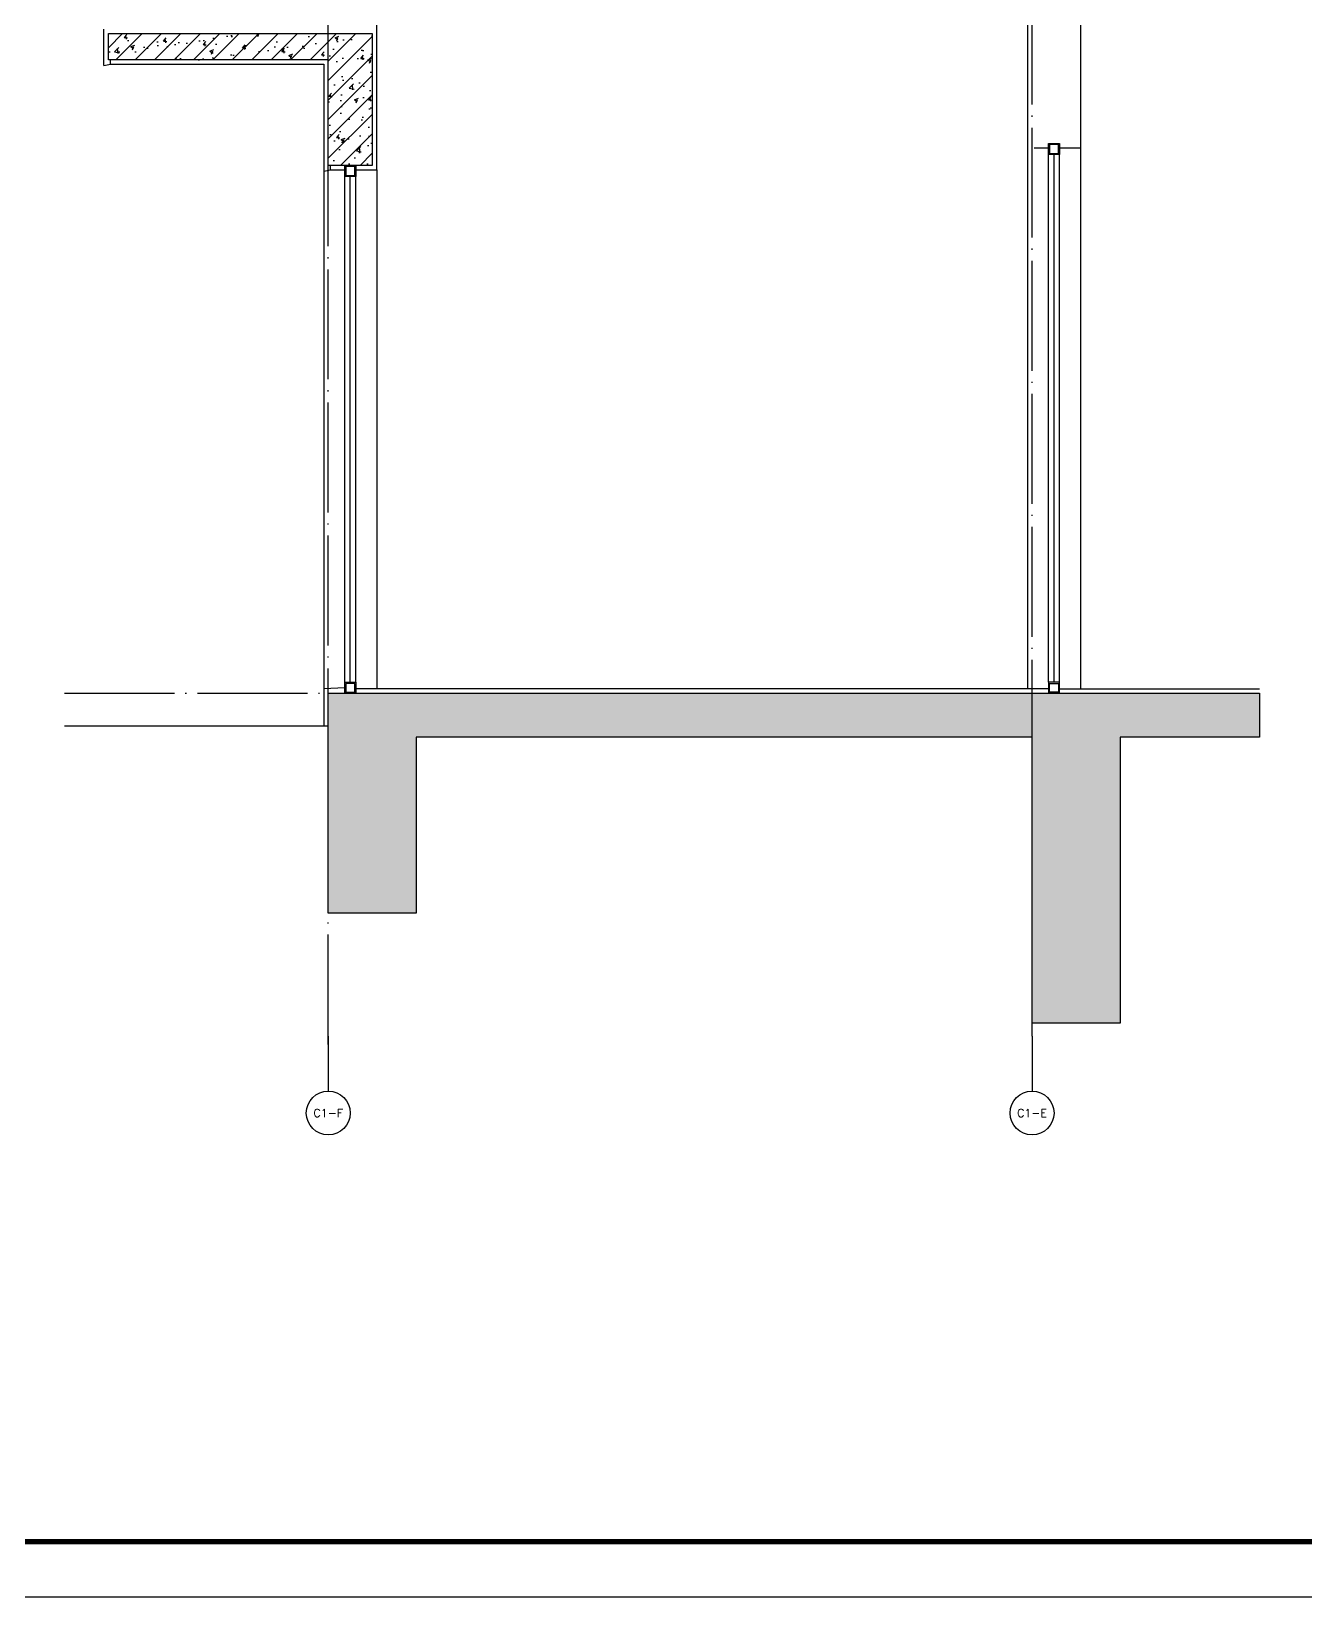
# Model space of a CAD drawing. Extents: x 6843040 to 15500510, y -6507076 to -4940511.
# Drawn here: x 7674622 to 7680417, y -6183597 to -6176480 of the extents above; entities that cross this region are included whole.
import ezdxf
from ezdxf.enums import TextEntityAlignment as Align

# ---------------------------------------------------------------- set-up
doc = ezdxf.new("R2010")
doc.units = 0
doc.header["$LTSCALE"] = 1000
doc.header["$MEASUREMENT"] = 0
doc.linetypes.add('DOTE', pattern=[2.42, 2, -0.2, 0.02, -0.2])
for name, color, linetype in [('AXIS', 3, 'Continuous'), ('AXIS_TEXT', 7, 'Continuous'), ('DOTE', 8, 'DOTE'), ('E_LINE_1', 1, 'Continuous'), ('PUB_HATCH', 8, 'Continuous'), ('PUB_TITLE', 4, 'Continuous'), ('WINDOW', 4, 'Continuous'), ('批荡层', 213, 'Continuous')]:
    doc.layers.add(name, color=color, linetype=linetype)
doc.styles.add('_TCH_AXIS', font='COMPLEX', dxfattribs={"bigfont": 'GBCBIG'})
doc.styles.add('COMPLEX', font='COMPLEX')

# ---------------------------------------------------------------- blocks, each defined once
blk = doc.blocks.new('_AXISO')
blk.add_circle((0, 0), 0.5)
at = {"layer": 'AXIS_TEXT', "style": 'COMPLEX', "width": 1.041667}
blk.add_attdef('A', text='', height=0.56, dxfattribs=at).set_placement((-0.25, -0.28), (0.25, -0.28), align=Align.FIT)

msp = doc.modelspace()

# ---------------------------------------------------------------- hatches: boundary and pattern name
at = {"layer": 'PUB_HATCH'}
h = msp.add_hatch(dxfattribs=at)
h.set_pattern_fill('钢筋混凝土', color=256, scale=25, style=0)
h.set_pattern_definition([(45, (59339.255, -290072.5), (-44.19417382, 44.19417382), []), (50, (59339.26, -290072.5), (179.3150457, -15.6880337), [18.75, -206.25]), (355, (59339.26, -290072.5), (-34.6878334, 188.0480334), [15, -165]), (100.4514, (59354.2, -290073.8), (144.6273454, 172.3598855), [15.9350475, -175.285528]), (46.1842, (59339.26, -290022.5), (266.810262, -41.3797536), [28.125, -309.375]), (96.6356, (59361.5, -290025.95), (233.6656764, 243.529468), [23.902572, -262.92825]), (351.1842, (59339.26, -290022.5), (233.665486, 243.52965), [22.5, -247.5]), (21, (59364.26, -290035), (149.226763, -100.6547227), [18.75, -206.25]), (326, (59364.26, -290035), (60.828833, 181.2875113), [15, -165]), (71.4514, (59376.69, -290043.38), (210.055657, 80.6326242), [15.9350475, -175.285528]), (37.5, (59339.255, -290072.5), (3.03996383, 83.22346346), [0, -163, 0, -167.5, 0, -165.625]), (7.5, (59339.255, -290072.5), (65.7673844, 98.602928), [0, -95.5, 0, -159.25, 0, -63.125]), (327.5, (59283.505, -290072.5), (133.45560904, -5.63871793), [0, -62.5, 0, -195, 0, -258.75]), (317.5, (59258.5, -290072.5), (145.7965423, 25.0262456), [0, -81.25, 0, -129.5, 0, -183.75])])
h.paths.add_polyline_path([(7675972.5, -6176489.9), (7676172.5, -6176489.9), (7676172.5, -6177089.9), (7675972.5, -6177089.9), (7675972.5, -6176609.9), (7674972.5, -6176609.9), (7674972.5, -6176489.9)])
h = msp.add_hatch(dxfattribs=at)
h.set_pattern_fill('钢筋混凝土', color=256, scale=25, style=0)
h.set_pattern_definition([(45, (-594.645, 0), (-44.19417382, 44.19417382), []), (50, (-594.65, 0), (179.3150457, -15.6880337), [18.75, -206.25]), (355, (-594.65, 0), (-34.6878334, 188.0480334), [15, -165]), (100.4514, (-579.7, -1.3), (144.6273454, 172.3598855), [15.9350475, -175.285528]), (46.1842, (-594.65, 50), (266.810262, -41.3797536), [28.125, -309.375]), (96.6356, (-572.4, 46.55), (233.6656764, 243.529468), [23.902572, -262.92825]), (351.1842, (-594.65, 50), (233.665486, 243.52965), [22.5, -247.5]), (21, (-569.65, 37.5), (149.226763, -100.6547227), [18.75, -206.25]), (326, (-569.65, 37.5), (60.828833, 181.2875113), [15, -165]), (71.4514, (-557.21, 29.11), (210.055657, 80.6326242), [15.9350475, -175.285528]), (37.5, (-594.645, 0), (3.03996383, 83.22346346), [0, -163, 0, -167.5, 0, -165.625]), (7.5, (-594.645, 0), (65.7673844, 98.602928), [0, -95.5, 0, -159.25, 0, -63.125]), (327.5, (-650.395, 0), (133.45560904, -5.63871793), [0, -62.5, 0, -195, 0, -258.75]), (317.5, (-675.4, 0), (145.7965423, 25.0262456), [0, -81.25, 0, -129.5, 0, -183.75])])
edge = h.paths.add_edge_path()
edge.add_line((7679172.5, -6179489.9), (7680206.5, -6179489.9))
edge.add_line((7680206.5, -6179489.9), (7680206.5, -6179689.9))
edge.add_line((7680206.5, -6179689.9), (7679572.5, -6179689.9))
edge.add_line((7679572.5, -6179689.9), (7679572.5, -6180989.9))
edge.add_line((7679572.5, -6180989.9), (7679172.5, -6180989.9))
edge.add_line((7679172.5, -6180989.9), (7679172.5, -6179689.9))
edge.add_line((7679172.5, -6179689.9), (7676372.5, -6179689.9))
edge.add_line((7676372.5, -6179689.9), (7676372.5, -6180489.9))
edge.add_line((7676372.5, -6180489.9), (7675972.5, -6180489.9))
edge.add_line((7675972.5, -6180489.9), (7675972.5, -6179489.9))
edge.add_line((7675972.5, -6179489.9), (7679247.5, -6179489.9))

# ---------------------------------------------------------------- linework, layer by layer
at = {"layer": 'AXIS'}
for p, q in [((7675972.5, -6181048.2), (7675972.5, -6181298.2)), ((7679172.5, -6181048.2), (7679172.5, -6181298.2))]:
    msp.add_line(p, q, dxfattribs=at)
at = {"layer": 'DOTE', "ltscale": 0.25}
for p, q in [((7679172.5, -6181048.2), (7679172.5, -6150148.4)), ((7675972.5, -6181087.2), (7675972.5, -6150305.7))]:
    msp.add_line(p, q, dxfattribs=at)
at = {"layer": 'DOTE', "linetype": 'DOTE', "ltscale": 0.25}
msp.add_lwpolyline([(7674772.5, -6179489.9), (7679247.5, -6179489.9)], dxfattribs=at)
at = {"layer": 'E_LINE_1'}
msp.add_lwpolyline([(7675972.5, -6176489.9), (7676172.5, -6176489.9), (7676172.5, -6177089.9), (7675972.5, -6177089.9), (7675972.5, -6176609.9), (7674972.5, -6176609.9), (7674972.5, -6176489.9)], close=True, dxfattribs=at)
for points in [[(7679172.5, -6179489.9), (7680206.5, -6179489.9), (7680206.5, -6179689.9), (7679572.5, -6179689.9), (7679572.5, -6180989.9), (7679172.5, -6180989.9), (7679172.5, -6179689.9), (7676372.5, -6179689.9), (7676372.5, -6180489.9), (7675972.5, -6180489.9), (7675972.5, -6179489.9), (7679247.5, -6179489.9)], [(7675972.5, -6179639.9), (7674772.5, -6179639.9)]]:
    msp.add_lwpolyline(points, dxfattribs=at)
at = {"layer": 'PUB_TITLE'}
msp.add_lwpolyline([(7668827.6, -6183597.4), (7689852.6, -6183597.4), (7689852.6, -6146447.4), (7668827.6, -6146447.4)], close=True, dxfattribs=at)
at = {"layer": 'PUB_TITLE', "const_width": 25}
msp.add_lwpolyline([(7669077.6, -6183347.4), (7689602.6, -6183347.4), (7689602.6, -6147072.4), (7669077.6, -6147072.4)], close=True, dxfattribs=at)
at = {"layer": 'WINDOW'}
for p, q in [((7679247.5, -6179439.9, 0), (7679247.5, -6177039.9, 0)), ((7679272.5, -6179439.9), (7679272.5, -6177039.9)), ((7679297.5, -6179439.9, 0), (7679297.5, -6177039.9, 0)), ((7676047.5, -6179439.9, 0), (7676047.5, -6177139.9, 0)), ((7676072.5, -6179439.9), (7676072.5, -6177139.9)), ((7676097.5, -6179439.9, 0), (7676097.5, -6177139.9, 0))]:
    msp.add_line(p, q, dxfattribs=at)
for points in [[(7679247.5, -6176989.9), (7679297.5, -6176989.9), (7679297.5, -6177039.9), (7679247.5, -6177039.9)], [(7679292.5, -6176994.9), (7679252.5, -6176994.9), (7679252.5, -6177034.9), (7679292.5, -6177034.9)], [(7676047.5, -6177089.9), (7676097.5, -6177089.9), (7676097.5, -6177139.9), (7676047.5, -6177139.9)], [(7676092.5, -6177094.9), (7676052.5, -6177094.9), (7676052.5, -6177134.9), (7676092.5, -6177134.9)], [(7679247.5, -6179489.9), (7679297.5, -6179489.9), (7679297.5, -6179439.9), (7679247.5, -6179439.9)], [(7679292.5, -6179484.9), (7679252.5, -6179484.9), (7679252.5, -6179444.9), (7679292.5, -6179444.9)]]:
    msp.add_lwpolyline(points, close=True, dxfattribs=at)
at = {"layer": 'WINDOW', "elevation": 0}
for points in [[(7676047.5, -6179439.9), (7676097.5, -6179439.9), (7676097.5, -6179489.9), (7676047.5, -6179489.9)], [(7676092.5, -6179444.9), (7676052.5, -6179444.9), (7676052.5, -6179484.9), (7676092.5, -6179484.9)]]:
    msp.add_lwpolyline(points, close=True, dxfattribs=at)
at = {"layer": '批荡层'}
for p, q in [((7674952.5, -6176635.9), (7674952.5, -6176469.9)), ((7679297.5, -6177009.9), (7679392.5, -6177009.9))]:
    msp.add_line(p, q, dxfattribs=at)
for points in [[(7679392.5, -6169009.9), (7679392.5, -6173469.9), (7679492.5, -6173469.9), (7679492.5, -6174509.9), (7679392.5, -6174509.9), (7679392.5, -6179469.9)], [(7676292.5, -6174509.9), (7676292.5, -6173639.5), (7679152.5, -6173639.8), (7679152.5, -6179469.9)], [(7676097.5, -6177109.9), (7676192.5, -6177109.9), (7676192.5, -6175719.9), (7676097.5, -6175719.9)], [(7674952.5, -6176635.9), (7674982.5, -6176629.9), (7674982.5, -6176609.9)], [(7674982.5, -6176629.9), (7675952.5, -6176629.9), (7675952.5, -6177115.9)], [(7679182.5, -6177009.9), (7679247.5, -6177009.9)], [(7675952.5, -6177115.9), (7675952.1, -6179469.9)], [(7675952.5, -6177115.9), (7675982.5, -6177109.9), (7675982.5, -6177089.9)], [(7675982.5, -6177109.9), (7676047.5, -6177109.9)], [(7676192.5, -6177109.9), (7676192.5, -6179469.9)], [(7676047.5, -6179464.7), (7675952.5, -6179469.9), (7675952.5, -6179639.9)], [(7679247.5, -6179469.9), (7676097.5, -6179469.9)], [(7679297.5, -6179469.9), (7680206.5, -6179469.9)]]:
    msp.add_lwpolyline(points, dxfattribs=at)

# ---------------------------------------------------------------- block references
at = {"layer": 'AXIS'}
ref = msp.add_blockref('_AXISO', (7675972.5, -6181398.2), dxfattribs=dict(at, xscale=200, yscale=200, zscale=200))
ref.add_attrib('A', 'C1-F', dxfattribs={"layer": 'AXIS_TEXT', "height": 36.4, "style": '_TCH_AXIS'}).set_placement((7675904.9, -6181416.4), (7676040.1, -6181416.4), align=Align.FIT)
ref = msp.add_blockref('_AXISO', (7679172.5, -6181398.2), dxfattribs=dict(at, xscale=200, yscale=200, zscale=200))
ref.add_attrib('A', 'C1-E', dxfattribs={"layer": 'AXIS_TEXT', "height": 36.4, "style": '_TCH_AXIS'}).set_placement((7679104.9, -6181416.4), (7679240.1, -6181416.4), align=Align.FIT)

doc.saveas('drawing.dxf')
